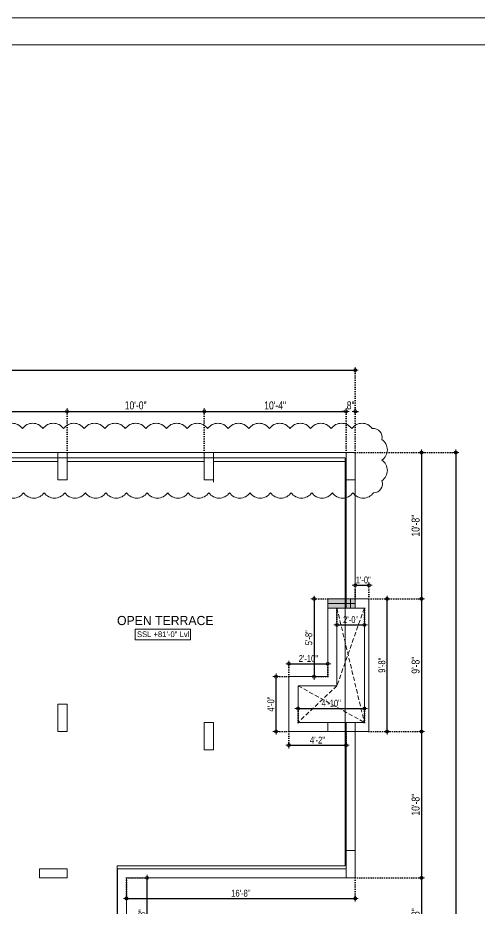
# Model space of a CAD drawing. Header units: inches. Extents: x 13 to 21264, y -72369 to -55.
# Drawn here: x 15937 to 16340, y -70974 to -70195 of the extents above; entities that cross this region are included whole.
import ezdxf

# ---------------------------------------------------------------- set-up
doc = ezdxf.new("R2010")
doc.units = ezdxf.units.IN
doc.header["$LTSCALE"] = 15
doc.header["$MEASUREMENT"] = 0
doc.header["$PDMODE"] = 34
doc.linetypes.add('DOT2', pattern=[0.125, 0, -0.125])
doc.linetypes.add('HIDDEN', pattern=[0.375, 0.25, -0.125])
doc.layers.get('0').update_dxf_attribs({"linetype": 'CONTINUOUS', "lineweight": 13})
doc.layers.get('DEFPOINTS').update_dxf_attribs({"linetype": 'CONTINUOUS', "lineweight": 13})
doc.layers.add('1', color=8, linetype='CONTINUOUS')
for name, color, linetype, lineweight in [('AR-COL-TYP', 2, 'CONTINUOUS', 13), ('INNER DIM', 30, 'CONTINUOUS', 13), ('parapet wall', 4, 'CONTINUOUS', 13), ('TEXT', 4, 'CONTINUOUS', 13), ('TYPICAL COL ELEVATION', 8, 'CONTINUOUS', 40)]:
    doc.layers.add(name, color=color, linetype=linetype, lineweight=lineweight)
doc.layers.add('LEVLE TEXT', color=7, linetype='CONTINUOUS', true_color=0x0066cc)
doc.layers.add('REVISION - 2', color=7, linetype='CONTINUOUS', lineweight=13, true_color=0x1a6600)
doc.styles.add('rob', font='')
doc.styles.add('RS', font='', dxfattribs={"width": 0.8})
doc.styles.get('rob').set_extended_font_data('Century Gothic')
doc.styles.get('RS').set_extended_font_data('Century Gothic')
doc.dimstyles.new('SECTION DIM', dxfattribs={"dimscale": 0.6, "dimtxt": 9, "dimasz": 2, "dimexe": 0, "dimexo": 0, "dimgap": 1, "dimtad": 1, "dimzin": 3, "dimdsep": 46, "dimlunit": 4, "dimtxsty": 'RS', "dimblk1": 'CUT', "dimblk2": 'CUT', "dimsah": 1, "dimcen": 0, "dimclrd": 251, "dimclre": 21, "dimclrt": 4, "dimadec": 0, "dimazin": 0, "dimtfac": 1, "dimtix": 1, "dimtofl": 0, "dimtmove": 2, "dimatfit": 3, "dimfxl": 0, "dimtolj": 1, "dimtzin": 3, "dimarcsym": 0})

# ---------------------------------------------------------------- blocks, each defined once
blk = doc.blocks.new('ty col')
at = {"layer": 'AR-COL-TYP'}
h = blk.add_hatch(color=250, dxfattribs=at)
h.dxf.hatch_style = 1
h.paths.add_polyline_path([(-4.02, -20), (3.98, -20), (3.98, 4), (-4.02, 4)])
at = {"layer": 'AR-COL-TYP', "color": 5}
for p, q in [((-0.02, 4, 0), (-0.02, -20, 0)), ((-4.02, -16, 0), (3.98, -16, 0))]:
    blk.add_line(p, q, dxfattribs=at)
at = {"layer": 'AR-COL-TYP', "elevation": 0}
blk.add_lwpolyline([(-4.02, -20), (3.98, -20), (3.98, 4), (-4.02, 4)], close=True, dxfattribs=at)
blk = doc.blocks.new('CUT')
at = {"layer": 'INNER DIM', "color": 8}
blk.add_line((-1.8, 0), (1.8, 0), dxfattribs=at)
at = {"layer": 'INNER DIM', "color": 9}
blk.add_line((0, 1.8), (0, -1.8), dxfattribs=at)
blk.add_circle((0, 0), 0.9, dxfattribs=at)
blk = doc.blocks.new('*D267')
at = {"layer": 'DEFPOINTS', "color": 0, "transparency": 16777216}
for p in [(15980.04, -70539.63), (15676.03, -70575.63, 0.01), (15980.04, -70575.49, 0.01)]:
    blk.add_point(p, dxfattribs=at)
at = {"layer": 'INNER DIM', "color": 8, "linetype": 'DOT2', "lineweight": -2, "transparency": 16777216}
for p, q in [((15676.03, -70575.63), (15676.03, -70539.63)), ((15980.04, -70575.49), (15980.04, -70539.63))]:
    blk.add_line(p, q, dxfattribs=at)
at = {"layer": 'INNER DIM', "color": 251, "lineweight": -2, "transparency": 16777216}
blk.add_line((15677.53, -70539.63), (15978.54, -70539.63), dxfattribs=at)
at = {"layer": 'INNER DIM', "color": 251, "lineweight": -2, "transparency": 16777216, "xscale": 1.5, "yscale": 1.5, "zscale": 1.5, "rotation": 180}
blk.add_blockref('CUT', (15676.03, -70539.63), dxfattribs=at)
at = {"layer": 'INNER DIM', "color": 251, "lineweight": -2, "transparency": 16777216, "xscale": 1.5, "yscale": 1.5, "zscale": 1.5}
blk.add_blockref('CUT', (15980.04, -70539.63), dxfattribs=at)
at = {"layer": 'INNER DIM', "color": 7, "lineweight": 0, "transparency": 16777216, "insert": (15828.04, -70534.46), "char_height": 7, "attachment_point": 5, "style": 'RS'}
blk.add_mtext('\\A1;25\'-4"', dxfattribs=at)
blk = doc.blocks.new('*D268')
at = {"layer": 'DEFPOINTS', "color": 0, "transparency": 16777216}
for p in [(16100.03, -70539.63), (15980.04, -70575.49, 0.01), (16100.03, -70575.49, 0.01)]:
    blk.add_point(p, dxfattribs=at)
at = {"layer": 'INNER DIM', "color": 8, "linetype": 'DOT2', "lineweight": -2, "transparency": 16777216}
for p, q in [((15980.04, -70575.49), (15980.04, -70539.63)), ((16100.03, -70575.49), (16100.03, -70539.63))]:
    blk.add_line(p, q, dxfattribs=at)
at = {"layer": 'INNER DIM', "color": 251, "lineweight": -2, "transparency": 16777216}
blk.add_line((15981.54, -70539.63), (16098.53, -70539.63), dxfattribs=at)
at = {"layer": 'INNER DIM', "color": 251, "lineweight": -2, "transparency": 16777216, "xscale": 1.5, "yscale": 1.5, "zscale": 1.5, "rotation": 180}
blk.add_blockref('CUT', (15980.04, -70539.63), dxfattribs=at)
at = {"layer": 'INNER DIM', "color": 251, "lineweight": -2, "transparency": 16777216, "xscale": 1.5, "yscale": 1.5, "zscale": 1.5}
blk.add_blockref('CUT', (16100.03, -70539.63), dxfattribs=at)
at = {"layer": 'INNER DIM', "color": 7, "lineweight": 0, "transparency": 16777216, "insert": (16040.04, -70534.46), "char_height": 7, "attachment_point": 5, "style": 'RS'}
blk.add_mtext('\\A1;10\'-0"', dxfattribs=at)
blk = doc.blocks.new('*D269')
at = {"layer": 'DEFPOINTS', "color": 0, "transparency": 16777216}
for p in [(16224.03, -70539.63), (16100.03, -70575.49, 0.01), (16224.03, -70575.63, 0.01)]:
    blk.add_point(p, dxfattribs=at)
at = {"layer": 'INNER DIM', "color": 8, "linetype": 'DOT2', "lineweight": -2, "transparency": 16777216}
for p, q in [((16100.03, -70575.49), (16100.03, -70539.63)), ((16224.03, -70575.63), (16224.03, -70539.63))]:
    blk.add_line(p, q, dxfattribs=at)
at = {"layer": 'INNER DIM', "color": 251, "lineweight": -2, "transparency": 16777216}
blk.add_line((16101.53, -70539.63), (16222.53, -70539.63), dxfattribs=at)
at = {"layer": 'INNER DIM', "color": 251, "lineweight": -2, "transparency": 16777216, "xscale": 1.5, "yscale": 1.5, "zscale": 1.5, "rotation": 180}
blk.add_blockref('CUT', (16100.03, -70539.63), dxfattribs=at)
at = {"layer": 'INNER DIM', "color": 251, "lineweight": -2, "transparency": 16777216, "xscale": 1.5, "yscale": 1.5, "zscale": 1.5}
blk.add_blockref('CUT', (16224.03, -70539.63), dxfattribs=at)
at = {"layer": 'INNER DIM', "color": 7, "lineweight": 0, "transparency": 16777216, "insert": (16162.03, -70534.46), "char_height": 7, "attachment_point": 5, "style": 'RS'}
blk.add_mtext('\\A1;10\'-4"', dxfattribs=at)
blk = doc.blocks.new('*D270')
at = {"layer": 'DEFPOINTS', "color": 0, "transparency": 16777216}
for p in [(16232.04, -70539.63), (16224.03, -70575.63, 0.01), (16232.04, -70575.63, 0.01)]:
    blk.add_point(p, dxfattribs=at)
at = {"layer": 'INNER DIM', "color": 251, "lineweight": -2, "transparency": 16777216}
for p, q in [((16222.53, -70539.63), (16221.03, -70539.63)), ((16233.54, -70539.63), (16235.04, -70539.63))]:
    blk.add_line(p, q, dxfattribs=at)
at = {"layer": 'INNER DIM', "color": 8, "linetype": 'DOT2', "lineweight": -2, "transparency": 16777216}
for p, q in [((16224.03, -70575.63), (16224.03, -70539.63)), ((16232.04, -70575.63), (16232.04, -70539.63))]:
    blk.add_line(p, q, dxfattribs=at)
at = {"layer": 'INNER DIM', "color": 251, "lineweight": -2, "transparency": 16777216, "xscale": 1.5, "yscale": 1.5, "zscale": 1.5}
blk.add_blockref('CUT', (16224.03, -70539.63), dxfattribs=at)
at = {"layer": 'INNER DIM', "color": 251, "lineweight": -2, "transparency": 16777216, "xscale": 1.5, "yscale": 1.5, "zscale": 1.5, "rotation": 180}
blk.add_blockref('CUT', (16232.04, -70539.63), dxfattribs=at)
at = {"layer": 'INNER DIM', "color": 7, "lineweight": 0, "transparency": 16777216, "insert": (16228.04, -70534.46), "char_height": 7, "attachment_point": 5, "style": 'RS'}
blk.add_mtext('\\A1;8"', dxfattribs=at)
blk = doc.blocks.new('*D271')
at = {"layer": 'DEFPOINTS', "color": 0, "transparency": 16777216}
for p in [(16232.04, -70503.63), (15424.04, -70575.63, 0), (16232.04, -70575.63)]:
    blk.add_point(p, dxfattribs=at)
at = {"layer": 'INNER DIM', "color": 8, "linetype": 'DOT2', "lineweight": -2, "transparency": 16777216}
for p, q in [((15424.04, -70575.63), (15424.04, -70503.63)), ((16232.04, -70575.63), (16232.04, -70503.63))]:
    blk.add_line(p, q, dxfattribs=at)
at = {"layer": 'INNER DIM', "color": 251, "lineweight": -2, "transparency": 16777216}
blk.add_line((15425.54, -70503.63), (16230.54, -70503.63), dxfattribs=at)
at = {"layer": 'INNER DIM', "color": 251, "lineweight": -2, "transparency": 16777216, "xscale": 1.5, "yscale": 1.5, "zscale": 1.5, "rotation": 180}
blk.add_blockref('CUT', (15424.04, -70503.63), dxfattribs=at)
at = {"layer": 'INNER DIM', "color": 251, "lineweight": -2, "transparency": 16777216, "xscale": 1.5, "yscale": 1.5, "zscale": 1.5}
blk.add_blockref('CUT', (16232.04, -70503.63), dxfattribs=at)
at = {"layer": 'INNER DIM', "color": 7, "lineweight": 0, "transparency": 16777216, "insert": (15828.04, -70498.46), "char_height": 7, "attachment_point": 5, "style": 'RS'}
blk.add_mtext('\\A1;67\'-4"', dxfattribs=at)
blk = doc.blocks.new('*D308')
at = {"layer": 'DEFPOINTS', "color": 0, "transparency": 16777216}
for p in [(16032.03, -70947.63, 0.01), (16050.03, -70947.63), (16032.03, -71015.63, 0.01)]:
    blk.add_point(p, dxfattribs=at)
at = {"layer": 'INNER DIM', "color": 21, "linetype": 'DOT2', "lineweight": -2, "transparency": 16777216}
for p, q in [((16032.03, -70947.63), (16050.03, -70947.63)), ((16032.03, -71015.63), (16050.03, -71015.63))]:
    blk.add_line(p, q, dxfattribs=at)
at = {"layer": 'INNER DIM', "color": 251, "lineweight": -2, "transparency": 16777216}
blk.add_line((16050.03, -71014.13), (16050.03, -70949.13), dxfattribs=at)
at = {"layer": 'INNER DIM', "color": 251, "lineweight": -2, "transparency": 16777216, "xscale": 1.5, "yscale": 1.5, "zscale": 1.5}
for p, rotation in [((16050.03, -70947.63), 90), ((16050.03, -71015.63), 270)]:
    blk.add_blockref('CUT', p, dxfattribs=dict(at, rotation=rotation))
at = {"layer": 'INNER DIM', "color": 7, "lineweight": 0, "transparency": 16777216, "insert": (16045.46, -70981.63), "char_height": 6, "attachment_point": 5, "rotation": 90, "style": 'RS'}
blk.add_mtext('\\A1;5\'-8"', dxfattribs=at)
blk = doc.blocks.new('*D309')
at = {"layer": 'DEFPOINTS', "color": 0, "transparency": 16777216}
for p in [(16032.03, -70947.63), (16232.04, -70947.63, 0.01), (16232.04, -70965.63)]:
    blk.add_point(p, dxfattribs=at)
at = {"layer": 'INNER DIM', "color": 21, "linetype": 'DOT2', "lineweight": -2, "transparency": 16777216}
for p, q in [((16032.03, -70947.63), (16032.03, -70965.63)), ((16232.04, -70947.63), (16232.04, -70965.63))]:
    blk.add_line(p, q, dxfattribs=at)
at = {"layer": 'INNER DIM', "color": 251, "lineweight": -2, "transparency": 16777216}
blk.add_line((16033.53, -70965.63), (16230.54, -70965.63), dxfattribs=at)
at = {"layer": 'INNER DIM', "color": 251, "lineweight": -2, "transparency": 16777216, "xscale": 1.5, "yscale": 1.5, "zscale": 1.5, "rotation": 180}
blk.add_blockref('CUT', (16032.03, -70965.63), dxfattribs=at)
at = {"layer": 'INNER DIM', "color": 251, "lineweight": -2, "transparency": 16777216, "xscale": 1.5, "yscale": 1.5, "zscale": 1.5}
blk.add_blockref('CUT', (16232.04, -70965.63), dxfattribs=at)
at = {"layer": 'INNER DIM', "color": 7, "lineweight": 0, "transparency": 16777216, "insert": (16132.03, -70961.06), "char_height": 6, "attachment_point": 5, "style": 'RS'}
blk.add_mtext('\\A1;16\'-8"', dxfattribs=at)
blk = doc.blocks.new('*D310')
at = {"layer": 'DEFPOINTS', "color": 0, "transparency": 16777216}
for p in [(16240.04, -70799.48), (16182.03, -70811.63, 0.01), (16240.04, -70811.63, 0)]:
    blk.add_point(p, dxfattribs=at)
at = {"layer": 'INNER DIM', "color": 21, "linetype": 'DOT2', "lineweight": -2, "transparency": 16777216}
for p, q in [((16182.03, -70811.63), (16182.03, -70799.48)), ((16240.04, -70811.63), (16240.04, -70799.48))]:
    blk.add_line(p, q, dxfattribs=at)
at = {"layer": 'INNER DIM', "color": 251, "lineweight": -2, "transparency": 16777216}
blk.add_line((16183.53, -70799.48), (16238.54, -70799.48), dxfattribs=at)
at = {"layer": 'INNER DIM', "color": 251, "lineweight": -2, "transparency": 16777216, "xscale": 1.5, "yscale": 1.5, "zscale": 1.5, "rotation": 180}
blk.add_blockref('CUT', (16182.03, -70799.48), dxfattribs=at)
at = {"layer": 'INNER DIM', "color": 251, "lineweight": -2, "transparency": 16777216, "xscale": 1.5, "yscale": 1.5, "zscale": 1.5}
blk.add_blockref('CUT', (16240.04, -70799.48), dxfattribs=at)
at = {"layer": 'INNER DIM', "color": 7, "lineweight": 0, "transparency": 16777216, "insert": (16211.03, -70794.91), "char_height": 6, "attachment_point": 5, "style": 'RS'}
blk.add_mtext('\\A1;4\'-10"', dxfattribs=at)
blk = doc.blocks.new('*D311')
at = {"layer": 'DEFPOINTS', "color": 0, "transparency": 16777216}
for p in [(16244.04, -70703.61, 0.01), (16259.92, -70703.61), (16244.04, -70819.63, 0.01)]:
    blk.add_point(p, dxfattribs=at)
at = {"layer": 'INNER DIM', "color": 21, "linetype": 'DOT2', "lineweight": -2, "transparency": 16777216}
for p, q in [((16244.04, -70703.61), (16259.92, -70703.61)), ((16244.04, -70819.63), (16259.92, -70819.63))]:
    blk.add_line(p, q, dxfattribs=at)
at = {"layer": 'INNER DIM', "color": 251, "lineweight": -2, "transparency": 16777216}
blk.add_line((16259.92, -70818.13), (16259.92, -70705.11), dxfattribs=at)
at = {"layer": 'INNER DIM', "color": 251, "lineweight": -2, "transparency": 16777216, "xscale": 1.5, "yscale": 1.5, "zscale": 1.5}
for p, rotation in [((16259.92, -70703.61), 90), ((16259.92, -70819.63), 270)]:
    blk.add_blockref('CUT', p, dxfattribs=dict(at, rotation=rotation))
at = {"layer": 'INNER DIM', "color": 7, "lineweight": 0, "transparency": 16777216, "insert": (16255.35, -70761.62), "char_height": 6, "attachment_point": 5, "rotation": 90, "style": 'RS'}
blk.add_mtext('\\A1;9\'-8"', dxfattribs=at)
blk = doc.blocks.new('*D312')
at = {"layer": 'DEFPOINTS', "color": 0, "transparency": 16777216}
for p in [(16216.04, -70711.61, 0.01), (16240.04, -70711.61, 0.01), (16240.04, -70726.37)]:
    blk.add_point(p, dxfattribs=at)
at = {"layer": 'INNER DIM', "color": 21, "linetype": 'DOT2', "lineweight": -2, "transparency": 16777216}
for p, q in [((16216.04, -70711.61), (16216.04, -70726.37)), ((16240.04, -70711.61), (16240.04, -70726.37))]:
    blk.add_line(p, q, dxfattribs=at)
at = {"layer": 'INNER DIM', "color": 251, "lineweight": -2, "transparency": 16777216}
blk.add_line((16217.54, -70726.37), (16238.54, -70726.37), dxfattribs=at)
at = {"layer": 'INNER DIM', "color": 251, "lineweight": -2, "transparency": 16777216, "xscale": 1.5, "yscale": 1.5, "zscale": 1.5, "rotation": 180}
blk.add_blockref('CUT', (16216.04, -70726.37), dxfattribs=at)
at = {"layer": 'INNER DIM', "color": 251, "lineweight": -2, "transparency": 16777216, "xscale": 1.5, "yscale": 1.5, "zscale": 1.5}
blk.add_blockref('CUT', (16240.04, -70726.37), dxfattribs=at)
at = {"layer": 'INNER DIM', "color": 7, "lineweight": 0, "transparency": 16777216, "insert": (16228.04, -70721.8), "char_height": 6, "attachment_point": 5, "style": 'RS'}
blk.add_mtext('\\A1;2\'-0"', dxfattribs=at)
blk = doc.blocks.new('*D313')
at = {"layer": 'DEFPOINTS', "color": 0, "transparency": 16777216}
for p in [(16244.03, -70691.77), (16232.04, -70703.61, 0.01), (16244.03, -70703.61, 0)]:
    blk.add_point(p, dxfattribs=at)
at = {"layer": 'INNER DIM', "color": 21, "linetype": 'DOT2', "lineweight": -2, "transparency": 16777216}
for p, q in [((16232.04, -70703.61), (16232.04, -70691.77)), ((16244.03, -70703.61), (16244.03, -70691.77))]:
    blk.add_line(p, q, dxfattribs=at)
at = {"layer": 'INNER DIM', "color": 251, "lineweight": -2, "transparency": 16777216}
blk.add_line((16233.54, -70691.77), (16242.53, -70691.77), dxfattribs=at)
at = {"layer": 'INNER DIM', "color": 251, "lineweight": -2, "transparency": 16777216, "xscale": 1.5, "yscale": 1.5, "zscale": 1.5, "rotation": 180}
blk.add_blockref('CUT', (16232.04, -70691.77), dxfattribs=at)
at = {"layer": 'INNER DIM', "color": 251, "lineweight": -2, "transparency": 16777216, "xscale": 1.5, "yscale": 1.5, "zscale": 1.5}
blk.add_blockref('CUT', (16244.03, -70691.77), dxfattribs=at)
at = {"layer": 'INNER DIM', "color": 7, "lineweight": 0, "transparency": 16777216, "insert": (16239.06, -70687.14), "char_height": 6, "attachment_point": 5, "style": 'RS'}
blk.add_mtext('\\A1;1\'-0"', dxfattribs=at)
blk = doc.blocks.new('*D314')
at = {"layer": 'DEFPOINTS', "color": 0, "transparency": 16777216}
for p in [(16174.03, -70819.63, 0.01), (16224.04, -70819.63, 0.01), (16224.04, -70831.68)]:
    blk.add_point(p, dxfattribs=at)
at = {"layer": 'INNER DIM', "color": 21, "linetype": 'DOT2', "lineweight": -2, "transparency": 16777216}
for p, q in [((16174.03, -70819.63), (16174.03, -70831.68)), ((16224.04, -70819.63), (16224.04, -70831.68))]:
    blk.add_line(p, q, dxfattribs=at)
at = {"layer": 'INNER DIM', "color": 251, "lineweight": -2, "transparency": 16777216}
blk.add_line((16175.53, -70831.68), (16222.54, -70831.68), dxfattribs=at)
at = {"layer": 'INNER DIM', "color": 251, "lineweight": -2, "transparency": 16777216, "xscale": 1.5, "yscale": 1.5, "zscale": 1.5, "rotation": 180}
blk.add_blockref('CUT', (16174.03, -70831.68), dxfattribs=at)
at = {"layer": 'INNER DIM', "color": 251, "lineweight": -2, "transparency": 16777216, "xscale": 1.5, "yscale": 1.5, "zscale": 1.5}
blk.add_blockref('CUT', (16224.04, -70831.68), dxfattribs=at)
at = {"layer": 'INNER DIM', "color": 7, "lineweight": 0, "transparency": 16777216, "insert": (16199.03, -70827.1), "char_height": 6, "attachment_point": 5, "style": 'RS'}
blk.add_mtext('\\A1;4\'-2"', dxfattribs=at)
blk = doc.blocks.new('*D315')
at = {"layer": 'DEFPOINTS', "color": 0, "transparency": 16777216}
for p in [(16162.82, -70771.63), (16174.03, -70771.63, 0.01), (16174.03, -70819.63)]:
    blk.add_point(p, dxfattribs=at)
at = {"layer": 'INNER DIM', "color": 21, "linetype": 'DOT2', "lineweight": -2, "transparency": 16777216}
for p, q in [((16174.03, -70771.63), (16162.82, -70771.63)), ((16174.03, -70819.63), (16162.82, -70819.63))]:
    blk.add_line(p, q, dxfattribs=at)
at = {"layer": 'INNER DIM', "color": 251, "lineweight": -2, "transparency": 16777216}
blk.add_line((16162.82, -70818.13), (16162.82, -70773.13), dxfattribs=at)
at = {"layer": 'INNER DIM', "color": 251, "lineweight": -2, "transparency": 16777216, "xscale": 1.5, "yscale": 1.5, "zscale": 1.5}
for p, rotation in [((16162.82, -70771.63), 90), ((16162.82, -70819.63), 270)]:
    blk.add_blockref('CUT', p, dxfattribs=dict(at, rotation=rotation))
at = {"layer": 'INNER DIM', "color": 7, "lineweight": 0, "transparency": 16777216, "insert": (16158.25, -70795.63), "char_height": 6, "attachment_point": 5, "rotation": 90, "style": 'RS'}
blk.add_mtext('\\A1;4\'-0"', dxfattribs=at)
blk = doc.blocks.new('*D316')
at = {"layer": 'DEFPOINTS', "color": 0, "transparency": 16777216}
for p in [(16208.04, -70760.36), (16174.03, -70771.63, 0.01), (16208.04, -70771.63, 0.01)]:
    blk.add_point(p, dxfattribs=at)
at = {"layer": 'INNER DIM', "color": 21, "linetype": 'DOT2', "lineweight": -2, "transparency": 16777216}
for p, q in [((16174.03, -70771.63), (16174.03, -70760.36)), ((16208.04, -70771.63), (16208.04, -70760.36))]:
    blk.add_line(p, q, dxfattribs=at)
at = {"layer": 'INNER DIM', "color": 251, "lineweight": -2, "transparency": 16777216}
blk.add_line((16175.53, -70760.36), (16206.54, -70760.36), dxfattribs=at)
at = {"layer": 'INNER DIM', "color": 251, "lineweight": -2, "transparency": 16777216, "xscale": 1.5, "yscale": 1.5, "zscale": 1.5, "rotation": 180}
blk.add_blockref('CUT', (16174.03, -70760.36), dxfattribs=at)
at = {"layer": 'INNER DIM', "color": 251, "lineweight": -2, "transparency": 16777216, "xscale": 1.5, "yscale": 1.5, "zscale": 1.5}
blk.add_blockref('CUT', (16208.04, -70760.36), dxfattribs=at)
at = {"layer": 'INNER DIM', "color": 7, "lineweight": 0, "transparency": 16777216, "insert": (16191.03, -70755.79), "char_height": 6, "attachment_point": 5, "style": 'RS'}
blk.add_mtext('\\A1;2\'-10"', dxfattribs=at)
blk = doc.blocks.new('*D317')
at = {"layer": 'DEFPOINTS', "color": 0, "transparency": 16777216}
for p in [(16208.04, -70703.61, 0.01), (16196.04, -70771.63), (16208.04, -70771.63)]:
    blk.add_point(p, dxfattribs=at)
at = {"layer": 'INNER DIM', "color": 21, "linetype": 'DOT2', "lineweight": -2, "transparency": 16777216}
for p, q in [((16208.04, -70703.61), (16196.04, -70703.61)), ((16208.04, -70771.63), (16196.04, -70771.63))]:
    blk.add_line(p, q, dxfattribs=at)
at = {"layer": 'INNER DIM', "color": 251, "lineweight": -2, "transparency": 16777216}
blk.add_line((16196.04, -70705.11), (16196.04, -70770.13), dxfattribs=at)
at = {"layer": 'INNER DIM', "color": 251, "lineweight": -2, "transparency": 16777216, "xscale": 1.5, "yscale": 1.5, "zscale": 1.5}
for p, rotation in [((16196.04, -70703.61), 90), ((16196.04, -70771.63), 270)]:
    blk.add_blockref('CUT', p, dxfattribs=dict(at, rotation=rotation))
at = {"layer": 'INNER DIM', "color": 7, "lineweight": 0, "transparency": 16777216, "insert": (16191.46, -70737.62), "char_height": 6, "attachment_point": 5, "rotation": 90, "style": 'RS'}
blk.add_mtext('\\A1;5\'-8"', dxfattribs=at)
blk = doc.blocks.new('*D214')
at = {"layer": 'DEFPOINTS', "color": 0, "transparency": 16777216}
for p in [(16232.03, -70575.63, 0.01), (16236.03, -72101.64, 0.01), (16320.03, -72101.64)]:
    blk.add_point(p, dxfattribs=at)
at = {"layer": 'INNER DIM', "color": 8, "linetype": 'DOT2', "lineweight": -2, "transparency": 16777216}
for p, q in [((16232.03, -70575.63), (16320.03, -70575.63)), ((16236.03, -72101.64), (16320.03, -72101.64))]:
    blk.add_line(p, q, dxfattribs=at)
at = {"layer": 'INNER DIM', "color": 251, "lineweight": -2, "transparency": 16777216}
blk.add_line((16320.03, -70577.13), (16320.03, -72100.14), dxfattribs=at)
at = {"layer": 'INNER DIM', "color": 251, "lineweight": -2, "transparency": 16777216, "xscale": 1.5, "yscale": 1.5, "zscale": 1.5}
for p, rotation in [((16320.03, -70575.63), 90), ((16320.03, -72101.64), 270)]:
    blk.add_blockref('CUT', p, dxfattribs=dict(at, rotation=rotation))
at = {"layer": 'INNER DIM', "color": 7, "lineweight": 0, "transparency": 16777216, "insert": (16314.87, -71338.63), "char_height": 7, "attachment_point": 5, "rotation": 90, "style": 'RS'}
blk.add_mtext('\\A1;127\'-2"', dxfattribs=at)
blk = doc.blocks.new('*D215')
at = {"layer": 'DEFPOINTS', "color": 0, "transparency": 16777216}
for p in [(16232.04, -70575.63), (16244.04, -70703.61), (16290.03, -70703.61)]:
    blk.add_point(p, dxfattribs=at)
at = {"layer": 'INNER DIM', "color": 8, "linetype": 'DOT2', "lineweight": -2, "transparency": 16777216}
for p, q in [((16232.04, -70575.63), (16290.03, -70575.63)), ((16244.04, -70703.61), (16290.03, -70703.61))]:
    blk.add_line(p, q, dxfattribs=at)
at = {"layer": 'INNER DIM', "color": 251, "lineweight": -2, "transparency": 16777216}
blk.add_line((16290.03, -70577.13), (16290.03, -70702.11), dxfattribs=at)
at = {"layer": 'INNER DIM', "color": 251, "lineweight": -2, "transparency": 16777216, "xscale": 1.5, "yscale": 1.5, "zscale": 1.5}
for p, rotation in [((16290.03, -70575.63), 90), ((16290.03, -70703.61), 270)]:
    blk.add_blockref('CUT', p, dxfattribs=dict(at, rotation=rotation))
at = {"layer": 'INNER DIM', "color": 7, "lineweight": 0, "transparency": 16777216, "insert": (16284.87, -70639.62), "char_height": 7, "attachment_point": 5, "rotation": 90, "style": 'RS'}
blk.add_mtext('\\A1;10\'-8"', dxfattribs=at)
blk = doc.blocks.new('*D216')
at = {"layer": 'DEFPOINTS', "color": 0, "transparency": 16777216}
for p in [(16244.04, -70703.61), (16262.62, -70819.63), (16290.03, -70819.63)]:
    blk.add_point(p, dxfattribs=at)
at = {"layer": 'INNER DIM', "color": 8, "linetype": 'DOT2', "lineweight": -2, "transparency": 16777216}
for p, q in [((16244.04, -70703.61), (16290.03, -70703.61)), ((16262.62, -70819.63), (16290.03, -70819.63))]:
    blk.add_line(p, q, dxfattribs=at)
at = {"layer": 'INNER DIM', "color": 251, "lineweight": -2, "transparency": 16777216}
blk.add_line((16290.03, -70705.11), (16290.03, -70818.13), dxfattribs=at)
at = {"layer": 'INNER DIM', "color": 251, "lineweight": -2, "transparency": 16777216, "xscale": 1.5, "yscale": 1.5, "zscale": 1.5}
for p, rotation in [((16290.03, -70703.61), 90), ((16290.03, -70819.63), 270)]:
    blk.add_blockref('CUT', p, dxfattribs=dict(at, rotation=rotation))
at = {"layer": 'INNER DIM', "color": 7, "lineweight": 0, "transparency": 16777216, "insert": (16284.87, -70761.62), "char_height": 7, "attachment_point": 5, "rotation": 90, "style": 'RS'}
blk.add_mtext('\\A1;9\'-8"', dxfattribs=at)
blk = doc.blocks.new('*D217')
at = {"layer": 'DEFPOINTS', "color": 0, "transparency": 16777216}
for p in [(16262.62, -70819.63), (16232.04, -70947.63), (16290.03, -70947.63)]:
    blk.add_point(p, dxfattribs=at)
at = {"layer": 'INNER DIM', "color": 8, "linetype": 'DOT2', "lineweight": -2, "transparency": 16777216}
for p, q in [((16262.62, -70819.63), (16290.03, -70819.63)), ((16232.04, -70947.63), (16290.03, -70947.63))]:
    blk.add_line(p, q, dxfattribs=at)
at = {"layer": 'INNER DIM', "color": 251, "lineweight": -2, "transparency": 16777216}
blk.add_line((16290.03, -70821.13), (16290.03, -70946.13), dxfattribs=at)
at = {"layer": 'INNER DIM', "color": 251, "lineweight": -2, "transparency": 16777216, "xscale": 1.5, "yscale": 1.5, "zscale": 1.5}
for p, rotation in [((16290.03, -70819.63), 90), ((16290.03, -70947.63), 270)]:
    blk.add_blockref('CUT', p, dxfattribs=dict(at, rotation=rotation))
at = {"layer": 'INNER DIM', "color": 7, "lineweight": 0, "transparency": 16777216, "insert": (16284.87, -70883.63), "char_height": 7, "attachment_point": 5, "rotation": 90, "style": 'RS'}
blk.add_mtext('\\A1;10\'-8"', dxfattribs=at)
blk = doc.blocks.new('*D218')
at = {"layer": 'DEFPOINTS', "color": 0, "transparency": 16777216}
for p in [(16232.04, -70947.63), (16032.03, -71015.63), (16290.03, -71015.63)]:
    blk.add_point(p, dxfattribs=at)
at = {"layer": 'INNER DIM', "color": 8, "linetype": 'DOT2', "lineweight": -2, "transparency": 16777216}
for p, q in [((16232.04, -70947.63), (16290.03, -70947.63)), ((16032.03, -71015.63), (16290.03, -71015.63))]:
    blk.add_line(p, q, dxfattribs=at)
at = {"layer": 'INNER DIM', "color": 251, "lineweight": -2, "transparency": 16777216}
blk.add_line((16290.03, -70949.13), (16290.03, -71014.13), dxfattribs=at)
at = {"layer": 'INNER DIM', "color": 251, "lineweight": -2, "transparency": 16777216, "xscale": 1.5, "yscale": 1.5, "zscale": 1.5}
for p, rotation in [((16290.03, -70947.63), 90), ((16290.03, -71015.63), 270)]:
    blk.add_blockref('CUT', p, dxfattribs=dict(at, rotation=rotation))
at = {"layer": 'INNER DIM', "color": 7, "lineweight": 0, "transparency": 16777216, "insert": (16284.87, -70981.63), "char_height": 7, "attachment_point": 5, "rotation": 90, "style": 'RS'}
blk.add_mtext('\\A1;5\'-8"', dxfattribs=at)

msp = doc.modelspace()

# ---------------------------------------------------------------- linework, layer by layer
at = {"color": 7, "lineweight": 0, "ltscale": 3}
for points in [[(13322.853, -70195.499), (17088.523, -70195.499), (17088.523, -72368.968), (13322.853, -72368.968)], [(13346.514, -70219.16), (17064.862, -70219.16), (17064.862, -72345.307), (13346.514, -72345.307)]]:
    msp.add_lwpolyline(points, close=True, dxfattribs=at)
at = {"color": 1, "lineweight": 0, "ltscale": 3}
msp.add_lwpolyline([(13693.612, -72094.491), (13693.612, -71345.76), (15814.916, -71345.76), (15814.916, -71008.659), (15557.633, -71008.659), (15557.633, -70939.717), (15405.118, -70939.717), (15405.118, -70580.336), (16223.368, -70580.336), (16223.368, -70936.992), (16023.822, -70936.992), (16023.822, -71006.061), (16023.822, -71340.974), (16053.647, -71340.974), (16053.647, -71313.444), (16239.054, -71313.444), (16239.054, -72103.233), (13693.261, -72103.233), (13693.261, -72093.122), (13693.261, -72090.418), (13693.631, -72090.418)], dxfattribs=at)
at = {"layer": '1', "linetype": 'HIDDEN', "lineweight": 0}
for points, elevation in [([(16216.035, -70711.61), (16240.035, -70811.623)], -0.004), ([(16240.035, -70711.61), (16216.036, -70779.626)], -0.004), ([(16182.034, -70779.626), (16240.036, -70811.626)], -0.009), ([(16216.036, -70779.626), (16182.034, -70811.626)], -0.004)]:
    msp.add_lwpolyline(points, dxfattribs=dict(at, elevation=elevation))
at = {"layer": 'LEVLE TEXT', "lineweight": 0, "elevation": -0.022}
msp.add_lwpolyline([(16039.563, -70730.112), (16088.036, -70730.112), (16088.036, -70739.51), (16039.563, -70739.51)], close=True, dxfattribs=at)
at = {"layer": 'parapet wall', "lineweight": 0, "ltscale": 3}
for p, q in [((15872.034, -70575.626, -0.009), (16232.036, -70575.625, -0.017)), ((16100.036, -70593.644, -0.009), (16100.036, -70575.625, -0.009)), ((16232.036, -70575.625, -0.009), (16232.036, -70711.61, -0.009)), ((15880.034, -70583.626, -0.009), (15972.037, -70583.626, -0.009)), ((15980.036, -70583.626, -0.009), (16100.035, -70583.625, -0.009)), ((16108.035, -70583.625, -0.009), (16224.036, -70583.625, -0.009)), ((16108.036, -70601.644, -0.009), (16108.036, -70583.625, -0.009)), ((16224.036, -70583.625, -0.009), (16224.036, -70711.61, -0.009)), ((16232.036, -70703.61, -0.017), (16244.036, -70703.61, -0.017)), ((16244.036, -70703.61, -0.017), (16244.036, -70819.626, -0.009)), ((16224.036, -70711.61, -0.009), (16224.036, -70711.61, -0.009)), ((16232.036, -70711.61, -0.009), (16232.036, -70711.61, -0.009)), ((16232.039, -70711.61, -0.017), (16240.039, -70711.61, -0.017)), ((16240.036, -70711.61, -0.022), (16240.036, -70811.626, -0.022)), ((16240.035, -70811.623, -0.009), (16232.035, -70811.625, -0.009)), ((16232.036, -70811.625, -0.009), (16232.036, -70947.634, -0.009)), ((16244.036, -70819.626, -0.009), (16232.037, -70819.625, -0.009)), ((16232.036, -70947.634, -0.009), (16032.033, -70947.634, -0.009)), ((16032.033, -70947.634, -0.009), (16032.033, -71015.633, -0.009))]:
    msp.add_line(p, q, dxfattribs=at)
at = {"layer": 'parapet wall', "lineweight": 0, "ltscale": 3, "elevation": -0.009}
for points in [[(16232.036, -70819.625), (16174.034, -70819.626), (16174.034, -70771.626), (16208.036, -70771.626), (16208.036, -70703.61), (16232.036, -70703.61), (16232.039, -70703.61)], [(16232.036, -70811.625), (16182.034, -70811.626), (16182.034, -70779.626), (16216.036, -70779.626), (16216.036, -70711.61), (16232.036, -70711.61), (16232.036, -70711.61), (16232.039, -70711.61)], [(16224.036, -70811.625), (16224.036, -70939.634), (16024.033, -70939.634), (16024.033, -71007.633), (16008.032, -71007.633), (16008.033, -71042.635)]]:
    msp.add_lwpolyline(points, dxfattribs=at)
at = {"layer": 'REVISION - 2', "color": 222, "lineweight": 0, "ltscale": 3, "true_color": 0xb8008a}
msp.add_lwpolyline([(15924.035, -70610.84, 0.5205671), (15942.035, -70610.84, 0.5205671), (15960.035, -70610.84, 0.5205671), (15978.035, -70610.84, 0.5205671), (15996.035, -70610.84, 0.5205671), (16014.035, -70610.84, 0.5205671), (16032.035, -70610.84, 0.5205671), (16050.035, -70610.84, 0.5205671), (16068.035, -70610.84, 0.5205671), (16086.035, -70610.84, 0.5205671), (16104.035, -70610.84, 0.5205671), (16122.035, -70610.84, 0.5205671), (16140.035, -70610.84, 0.5205671), (16158.035, -70610.84, 0.5205671), (16176.035, -70610.84, 0.5205671), (16194.035, -70610.84, 0.5205671), (16212.035, -70610.84, 0.5205671), (16230.035, -70610.84, 0.5205671), (16248.035, -70610.84, 0.5205671), (16255.454, -70600.259, 0.5205671), (16255.454, -70582.259, 0.5205671), (16255.454, -70564.259, 0.5205671), (16246.988, -70554.726, 0.5205671), (16228.988, -70554.726, 0.5205671), (16210.988, -70554.726, 0.5205671), (16192.988, -70554.726, 0.5205671), (16174.988, -70554.726, 0.5205671), (16156.988, -70554.726, 0.5205671), (16138.988, -70554.726, 0.5205671), (16120.988, -70554.726, 0.5205671), (16102.988, -70554.726, 0.5205671), (16084.988, -70554.726, 0.5205671), (16066.988, -70554.726, 0.5205671), (16048.988, -70554.726, 0.5205671), (16030.988, -70554.726, 0.5205671), (16012.988, -70554.726, 0.5205671), (15994.988, -70554.726, 0.5205671), (15976.988, -70554.726, 0.5205671), (15958.988, -70554.726, 0.5205671), (15940.988, -70554.726, 0.5205671), (15922.988, -70554.726, 0.5205671)], format="xyb", dxfattribs=at)
at = {"layer": 'TYPICAL COL ELEVATION', "lineweight": 0, "ltscale": 3, "elevation": -0.009}
for points in [[(15972.037, -70575.625), (15980.037, -70575.625), (15980.037, -70599.625), (15972.037, -70599.625)], [(16100.035, -70575.625), (16108.035, -70575.625), (16108.035, -70599.625), (16100.035, -70599.625)], [(16224.035, -70575.625), (16232.035, -70575.625), (16232.035, -70599.625), (16224.035, -70599.625)], [(16232.035, -70703.61), (16208.035, -70703.61), (16208.035, -70711.61), (16232.035, -70711.61)], [(15972.036, -70795.625), (15980.036, -70795.625), (15980.036, -70819.625), (15972.036, -70819.625)], [(16100.034, -70811.625), (16108.034, -70811.625), (16108.034, -70835.625), (16100.034, -70835.625)], [(16232.036, -70811.625), (16208.035, -70811.625), (16208.035, -70819.625), (16232.036, -70819.625)], [(16224.036, -70923.634), (16232.036, -70923.634), (16232.036, -70947.634), (16224.036, -70947.634)], [(15980.036, -70939.634), (15956.036, -70939.634), (15956.036, -70947.634), (15980.036, -70947.634)]]:
    msp.add_lwpolyline(points, close=True, dxfattribs=at)

# ---------------------------------------------------------------- block references
at = {"layer": 'AR-COL-TYP', "lineweight": 0, "xscale": -1, "rotation": 89.99999996665316}
msp.add_blockref('ty col', (16212.031, -70707.633, -0.009), dxfattribs=at)

# ---------------------------------------------------------------- texts
at = {"layer": 'LEVLE TEXT', "lineweight": 0, "style": 'rob'}
msp.add_text('SSL +81\'-0" Lvl. ', height=5, dxfattribs=at).set_placement((16041.153, -70737.051, -0.022))
at = {"layer": 'TEXT', "lineweight": 0, "style": 'rob'}
msp.add_text('OPEN TERRACE', height=8, rotation=359.999901, dxfattribs=at).set_placement((16023.727, -70726.548, -0.031))

# ---------------------------------------------------------------- dimensions: what is measured, and where the dimension line sits
at = {"layer": 'INNER DIM', "lineweight": 0}
for base, p1, p2, override, picture, middle in [((16232.035, -70503.626, 0.004), (15424.036, -70575.625, 0.004), (16232.035, -70575.625, 0.004), {"dimscale": 1, "dimtxt": 7, "dimasz": 1.5, "dimclre": 8, "dimclrt": 7, "dimfxl": 2}, '*D271', (15828.036, -70498.459, 0.004)), ((15980.036, -70539.626, -0.009), (15676.034, -70575.625, 0.004), (15980.036, -70575.493, 0.004), {"dimscale": 1, "dimtxt": 7, "dimasz": 1.5, "dimclre": 8, "dimclrt": 7, "dimfxl": 2}, '*D267', (15828.035, -70534.459, -0.009)), ((16100.035, -70539.626, -0.009), (15980.036, -70575.493, 0.004), (16100.035, -70575.493, 0.004), {"dimscale": 1, "dimtxt": 7, "dimasz": 1.5, "dimclre": 8, "dimclrt": 7, "dimfxl": 2}, '*D268', (16040.036, -70534.459, -0.009)), ((16224.035, -70539.626, -0.009), (16100.035, -70575.493, 0.004), (16224.035, -70575.625, 0.004), {"dimscale": 1, "dimtxt": 7, "dimasz": 1.5, "dimclre": 8, "dimclrt": 7, "dimfxl": 2}, '*D269', (16162.035, -70534.459, -0.009)), ((16232.035, -70539.626, -0.009), (16224.035, -70575.625, 0.004), (16232.035, -70575.625, 0.004), {"dimscale": 1, "dimtxt": 7, "dimasz": 1.5, "dimclre": 8, "dimclrt": 7, "dimfxl": 2}, '*D270', (16228.035, -70534.459, -0.009)), ((16240.035, -70726.368, -0.009), (16216.035, -70711.61, -0.004), (16240.035, -70711.61, -0.004), {"dimscale": 1, "dimtxt": 6, "dimasz": 1.5, "dimclrt": 7, "dimfxl": 2}, '*D312', (16228.035, -70721.797, -0.009)), ((16208.035, -70760.359, -0.009), (16174.034, -70771.626, 0.004), (16208.035, -70771.626, 0.004), {"dimscale": 1, "dimtxt": 6, "dimasz": 1.5, "dimclrt": 7, "dimfxl": 2}, '*D316', (16191.035, -70755.787, -0.009)), ((16240.035, -70799.482, -0.009), (16182.034, -70811.626, 0.004), (16240.035, -70811.626, -0.007), {"dimscale": 1, "dimtxt": 6, "dimasz": 1.5, "dimclrt": 7, "dimfxl": 2}, '*D310', (16211.034, -70794.91, -0.009)), ((16224.035, -70831.676, -0.009), (16174.034, -70819.626, 0.004), (16224.035, -70819.626, 0.004), {"dimscale": 1, "dimtxt": 6, "dimasz": 1.5, "dimclrt": 7, "dimfxl": 2}, '*D314', (16199.035, -70827.105, -0.009)), ((16232.035, -70965.634, -0.009), (16032.032, -70947.634, -0.009), (16232.035, -70947.634, 0.004), {"dimscale": 1, "dimtxt": 6, "dimasz": 1.5, "dimclrt": 7, "dimfxl": 2}, '*D309', (16132.034, -70961.063, -0.009))]:
    dim = msp.add_linear_dim(base=base, p1=p1, p2=p2, dimstyle='SECTION DIM', override=override, dxfattribs=at)
    dim.commit()
    dim.dimension.update_dxf_attribs({"geometry": picture, "text_midpoint": middle})
for base, p1, p2, override, picture, middle in [((16320.034, -72101.636, -0.009), (16232.035, -70575.625, 0.004), (16236.034, -72101.636, 0.004), {"dimscale": 1, "dimtxt": 7, "dimasz": 1.5, "dimclre": 8, "dimclrt": 7, "dimfxl": 2}, '*D214', (16314.867, -71338.631, -0.009)), ((16290.0338, -70703.61, -0.009), (16232.0354, -70575.6253, -0.009), (16244.035, -70703.61, -0.009), {"dimscale": 1, "dimtxt": 7, "dimasz": 1.5, "dimclre": 8, "dimclrt": 7, "dimfxl": 2}, '*D215', (16284.8671, -70639.6176, -0.009)), ((16196.035, -70771.626, -0.009), (16208.035, -70703.61, 0.004), (16208.035, -70771.626, -0.009), {"dimscale": 1, "dimtxt": 6, "dimasz": 1.5, "dimclrt": 7, "dimfxl": 2}, '*D317', (16191.464, -70737.618, -0.009)), ((16259.919, -70703.61, -0.009), (16244.035, -70819.626, 0.004), (16244.035, -70703.61, -0.004), {"dimscale": 1, "dimtxt": 6, "dimasz": 1.5, "dimclrt": 7, "dimfxl": 2}, '*D311', (16255.347, -70761.618, -0.009)), ((16290.034, -70819.626, -0.009), (16244.035, -70703.61, -0.009), (16262.619, -70819.626, -0.009), {"dimscale": 1, "dimtxt": 7, "dimasz": 1.5, "dimclre": 8, "dimclrt": 7, "dimfxl": 2}, '*D216', (16284.867, -70761.618, -0.009)), ((16162.823, -70771.626, -0.009), (16174.034, -70819.626, -0.009), (16174.034, -70771.626, 0.004), {"dimscale": 1, "dimtxt": 6, "dimasz": 1.5, "dimclrt": 7, "dimfxl": 2}, '*D315', (16158.251, -70795.626, -0.009)), ((16290.034, -70947.634, -0.009), (16262.619, -70819.626, -0.009), (16232.035, -70947.634, -0.009), {"dimscale": 1, "dimtxt": 7, "dimasz": 1.5, "dimclre": 8, "dimclrt": 7, "dimfxl": 2}, '*D217', (16284.867, -70883.63, -0.009)), ((16050.032, -70947.634, -0.009), (16032.032, -71015.633, 0.004), (16032.032, -70947.634, 0.004), {"dimscale": 1, "dimtxt": 6, "dimasz": 1.5, "dimclrt": 7, "dimfxl": 2}, '*D308', (16045.461, -70981.633, -0.009)), ((16290.034, -71015.633, -0.009), (16232.035, -70947.634, -0.009), (16032.032, -71015.633, -0.009), {"dimscale": 1, "dimtxt": 7, "dimasz": 1.5, "dimclre": 8, "dimclrt": 7, "dimfxl": 2}, '*D218', (16284.867, -70981.634, -0.009))]:
    dim = msp.add_linear_dim(base=base, p1=p1, p2=p2, angle=90, dimstyle='SECTION DIM', override=override, dxfattribs=at)
    dim.commit()
    dim.dimension.update_dxf_attribs({"geometry": picture, "text_midpoint": middle})
dim = msp.add_linear_dim(base=(16244.034, -70691.768, -0.009), p1=(16232.038, -70703.61, 0.004), p2=(16244.034, -70703.61, -0.005), dimstyle='SECTION DIM', override={"dimscale": 1, "dimtxt": 6, "dimasz": 1.5, "dimclrt": 7, "dimfxl": 2}, dxfattribs=at)
dim.commit()
dim.dimension.update_dxf_attribs({"geometry": '*D313', "text_midpoint": (16239.056, -70687.144, -0.009), "dimtype": 160})

doc.saveas('drawing.dxf')
